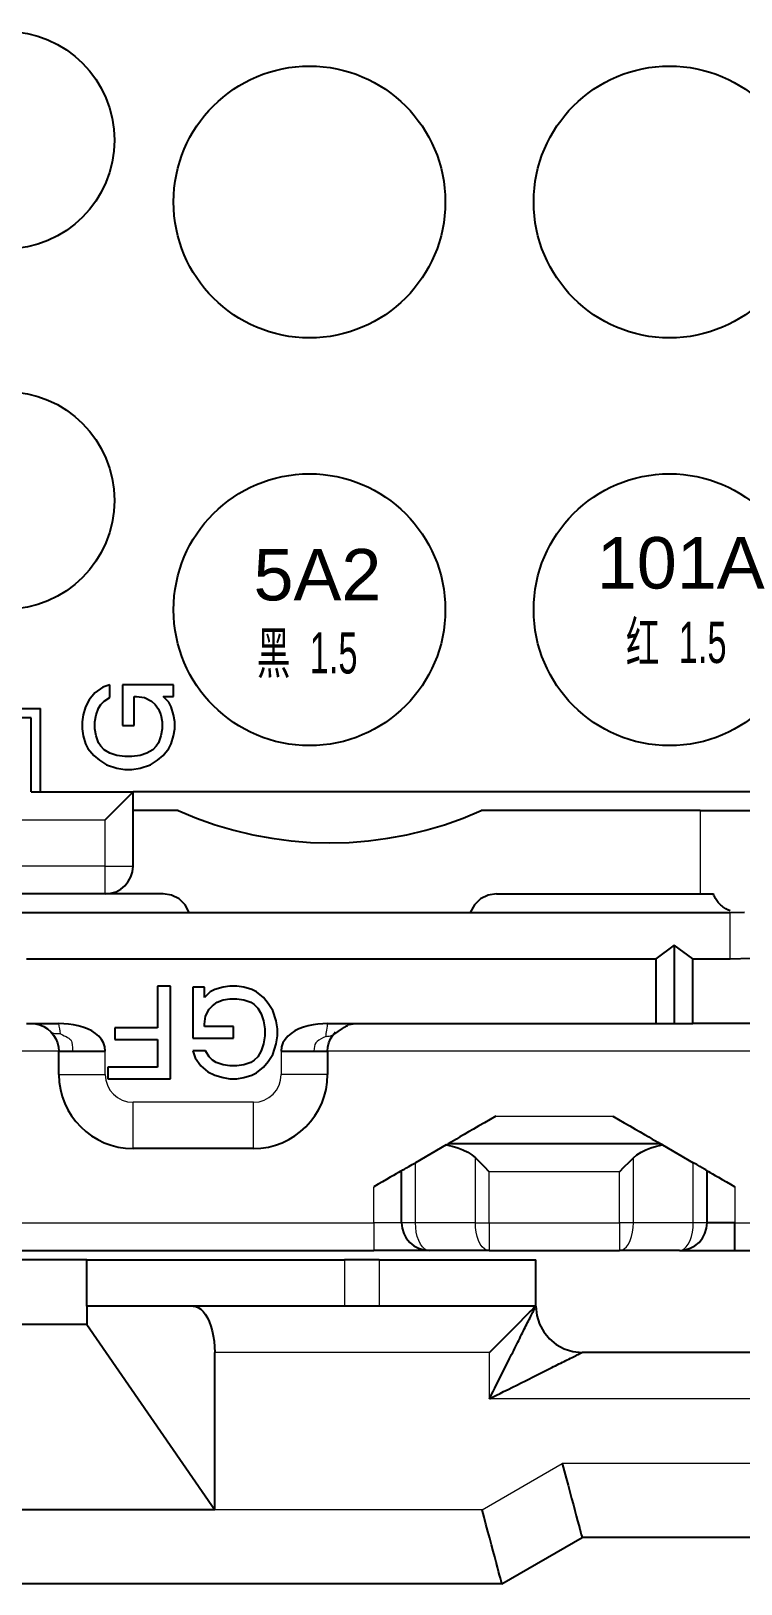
# Model space of a CAD drawing. Header units: millimetres. Extents: x 1762 to 3573, y 2019 to 2959.
# Drawn here: x 2008.54 to 2022.34, y 2772.97 to 2803.15 of the extents above; entities that cross this region are included whole.
import ezdxf

# ---------------------------------------------------------------- set-up
doc = ezdxf.new("R2010")
doc.units = ezdxf.units.MM
doc.layers.add('AM60', color=3, linetype='Continuous', lineweight=25)
doc.layers.add('AM_6', color=3, linetype='Continuous', lineweight=25)
doc.layers.add('线色线径', color=1, linetype='Continuous')
doc.styles.get("Standard").update_dxf_attribs({"font": 'arial.ttf'})

# ---------------------------------------------------------------- blocks, each defined once
blk = doc.blocks.new('*U18')
blk.add_circle((0, 0), 2.117)
blk = doc.blocks.new('*U19')
at = {"layer": 'AM_6', "color": 0, "linetype": 'ByBlock', "lineweight": -2, "transparency": 16777216}
for p in [(0, 21), (4.6, 21), (9.2, 21), (13.8, 21), (18.4, 21), (23, 21), (0, 14), (4.6, 14), (9.2, 14), (13.8, 14), (18.4, 14), (23, 14), (0, 7), (4.6, 7), (9.2, 7), (13.8, 7), (18.4, 7), (23, 7), (0, 0), (4.6, 0), (9.2, 0), (13.8, 0), (18.4, 0), (23, 0)]:
    blk.add_blockref('*U18', p, dxfattribs=at)
blk = doc.blocks.new('*U20')
blk.add_circle((0, 0), 2.641)
blk = doc.blocks.new('*U21')
at = {"layer": 'AM_6', "color": 0, "linetype": 'ByBlock', "lineweight": -2, "transparency": 16777216}
for p in [(0, 23.769), (7, 23.769), (0, 15.846), (7, 15.846), (0, 7.923), (7, 7.923), (0, 0), (7, 0)]:
    blk.add_blockref('*U20', p, dxfattribs=at)
blk = doc.blocks.new('A$C4F331E43')
at = {"layer": 'AM_6', "lineweight": 25}
for points in [[(50.04, 13.05), (50.318, 13.057)], [(35.146, 17.01), (36.63, 17.01)], [(36.63, 15.39), (36.63, 17.01)], [(36.45, 16.83), (26.01, 16.83)], [(36.45, 15.39), (36.45, 16.83)], [(38.116, 15.851), (38.273, 15.829)], [(38.273, 15.829), (38.408, 15.829)], [(38.408, 15.829), (38.566, 15.851)], [(36.45, 15.39), (38.43, 15.39)], [(51.255, 15.39), (38.43, 15.39)], [(38.43, 13.95), (38.43, 15.39)], [(37.89, 14.85), (37.967, 14.927), (38.042, 15.002), (38.114, 15.074), (38.182, 15.142), (38.244, 15.204), (38.298, 15.258), (38.344, 15.304), (38.381, 15.341), (38.408, 15.368), (38.425, 15.385)], [(39.31, 15.03), (38.43, 15.03)], [(39.31, 15.03), (39.664, 14.882), (40.024, 14.754), (40.389, 14.646), (40.757, 14.557), (41.129, 14.489), (41.503, 14.439), (41.879, 14.41), (42.255, 14.4), (42.631, 14.41), (43.007, 14.439), (43.381, 14.489), (43.753, 14.557), (44.122, 14.646), (44.486, 14.754), (44.846, 14.882), (45.2, 15.03)], [(49.455, 15.03), (45.2, 15.03)], [(49.455, 15.03), (49.632, 15.03), (49.807, 15.03), (49.979, 15.03), (50.146, 15.03), (50.306, 15.03), (50.458, 15.03), (50.6, 15.03), (50.731, 15.03), (50.85, 15.03)], [(37.89, 13.41), (37.999, 13.421), (38.1, 13.452), (38.192, 13.502), (38.272, 13.568), (38.338, 13.648), (38.388, 13.74), (38.419, 13.841), (38.43, 13.95)], [(37.89, 13.41), (24.57, 13.41)], [(39.015, 13.41), (37.89, 13.41)], [(39.524, 13.05), (39.445, 13.197), (39.327, 13.311), (39.18, 13.384), (39.015, 13.41)], [(45.495, 13.41), (45.33, 13.384), (45.183, 13.311), (45.065, 13.197), (44.986, 13.05)], [(45.495, 13.41), (49.455, 13.41)], [(49.455, 13.41), (49.583, 13.41), (49.711, 13.41)], [(50.035, 13.083), (49.994, 13.1), (49.973, 13.11), (49.952, 13.121), (49.932, 13.133), (49.912, 13.146), (49.893, 13.16), (49.874, 13.175), (49.856, 13.191), (49.839, 13.207), (49.822, 13.225), (49.806, 13.243), (49.791, 13.262), (49.777, 13.281), (49.764, 13.301), (49.751, 13.322), (49.74, 13.343), (49.729, 13.365), (49.72, 13.387), (49.711, 13.41)], [(12.42, 13.05), (50.04, 13.05)], [(48.951, 12.412), (48.591, 12.15)], [(48.951, 12.412), (48.951, 10.89)], [(49.311, 12.15), (48.951, 12.412)], [(36.36, 12.15), (48.591, 12.15)], [(48.591, 12.15), (48.591, 10.89)], [(49.311, 10.89), (49.311, 12.15)], [(49.311, 12.15), (50.04, 12.15)], [(50.04, 12.15), (50.446, 12.163), (50.85, 12.202)], [(39.155, 11.618), (38.908, 11.618)], [(38.908, 11.618), (38.908, 10.808)], [(39.155, 9.818), (39.155, 11.618)], [(39.819, 11.595), (39.594, 11.595)], [(39.594, 11.595), (39.594, 10.605)], [(39.819, 11.393), (39.819, 11.595)], [(39.931, 11.505), (39.819, 11.393)], [(40.021, 11.55), (39.931, 11.505)], [(40.179, 11.595), (40.021, 11.55)], [(40.314, 11.618), (40.179, 11.595)], [(40.449, 11.618), (40.314, 11.618)], [(40.584, 11.595), (40.449, 11.618)], [(40.741, 11.55), (40.584, 11.595)], [(40.831, 11.505), (40.741, 11.55)], [(40.966, 11.393), (40.831, 11.505)], [(39.841, 11.033), (39.909, 11.168)], [(39.909, 11.168), (39.976, 11.235)], [(39.976, 11.235), (40.066, 11.303)], [(40.066, 11.303), (40.179, 11.348)], [(40.179, 11.348), (40.314, 11.37)], [(40.314, 11.37), (40.449, 11.37)], [(40.449, 11.37), (40.584, 11.348)], [(40.584, 11.348), (40.719, 11.303)], [(40.719, 11.303), (40.786, 11.258)], [(40.786, 11.258), (40.854, 11.19)], [(40.854, 11.19), (40.921, 11.078)], [(41.056, 11.28), (40.966, 11.393)], [(41.146, 11.145), (41.056, 11.28)], [(36.36, 10.89), (36.99, 10.89)], [(36.45, 10.89), (36.534, 10.883), (36.617, 10.864), (36.695, 10.831), (36.767, 10.787), (36.832, 10.732)], [(37.89, 10.35), (37.881, 10.436), (37.856, 10.513), (37.816, 10.582), (37.763, 10.644), (37.699, 10.698), (37.626, 10.745), (37.544, 10.785), (37.457, 10.818), (37.365, 10.845), (37.271, 10.865), (37.176, 10.879), (37.082, 10.887), (36.99, 10.89)], [(39.819, 10.875), (39.841, 11.033)], [(39.819, 10.83), (39.819, 10.875)], [(40.921, 11.078), (40.966, 10.943)], [(40.966, 10.943), (40.989, 10.785)], [(41.214, 10.943), (41.146, 11.145)], [(41.236, 10.785), (41.214, 10.943)], [(42.21, 10.89), (42.118, 10.887), (42.024, 10.879), (41.929, 10.865), (41.835, 10.845), (41.743, 10.818), (41.656, 10.785), (41.574, 10.745), (41.501, 10.698), (41.437, 10.644), (41.384, 10.582), (41.344, 10.513), (41.319, 10.436), (41.31, 10.35)], [(42.21, 10.89), (48.591, 10.89)], [(42.595, 10.867), (42.75, 10.89)], [(48.591, 10.89), (48.951, 10.89)], [(48.951, 10.89), (49.311, 10.89)], [(51.03, 10.89), (49.311, 10.89)], [(36.832, 10.732), (36.887, 10.667), (36.931, 10.595), (36.964, 10.517), (36.983, 10.434), (36.99, 10.35)], [(38.908, 10.808), (38.075, 10.808)], [(38.075, 10.808), (38.075, 10.583)], [(38.075, 10.583), (38.908, 10.583)], [(38.908, 10.583), (38.908, 10.043)], [(39.594, 10.605), (40.381, 10.605)], [(40.381, 10.83), (39.819, 10.83)], [(40.381, 10.605), (40.381, 10.83)], [(40.989, 10.65), (40.966, 10.493)], [(40.989, 10.785), (40.989, 10.65)], [(41.214, 10.493), (41.236, 10.65)], [(41.236, 10.65), (41.236, 10.785)], [(42.21, 10.35), (42.217, 10.434), (42.236, 10.517), (42.269, 10.595), (42.313, 10.667), (42.368, 10.732)], [(42.333, 10.676), (42.416, 10.737), (42.502, 10.796), (42.52, 10.807), (42.538, 10.819), (42.552, 10.828), (42.567, 10.836), (42.579, 10.843), (42.589, 10.848), (42.596, 10.851)], [(36.99, 10.35), (37.013, 10.35), (37.041, 10.35), (37.079, 10.35), (37.128, 10.35), (37.186, 10.35), (37.254, 10.35)], [(36.99, 9.9), (36.99, 10.35)], [(37.254, 10.35), (37.329, 10.35), (37.411, 10.35), (37.5, 10.35), (37.593, 10.35), (37.69, 10.35), (37.789, 10.35), (37.89, 10.35)], [(39.841, 10.358), (39.594, 10.358)], [(39.594, 10.358), (39.639, 10.223)], [(39.909, 10.245), (39.841, 10.358)], [(40.921, 10.358), (40.854, 10.245)], [(40.966, 10.493), (40.921, 10.358)], [(41.056, 10.155), (41.146, 10.29)], [(41.146, 10.29), (41.214, 10.493)], [(41.31, 10.35), (41.411, 10.35), (41.51, 10.35), (41.607, 10.35), (41.701, 10.35), (41.789, 10.35), (41.871, 10.35), (41.946, 10.35)], [(41.946, 10.35), (42.014, 10.35), (42.072, 10.35), (42.121, 10.35), (42.16, 10.35), (42.187, 10.35), (42.204, 10.35)], [(42.21, 10.35), (42.21, 9.9)], [(38.908, 10.043), (37.94, 10.043)], [(37.94, 10.043), (37.94, 9.818)], [(39.639, 10.223), (39.751, 10.065)], [(39.751, 10.065), (39.886, 9.953)], [(39.976, 10.178), (39.909, 10.245)], [(40.044, 10.133), (39.976, 10.178)], [(40.179, 10.088), (40.044, 10.133)], [(40.314, 10.065), (40.179, 10.088)], [(40.449, 10.065), (40.314, 10.065)], [(40.584, 10.088), (40.449, 10.065)], [(40.719, 10.133), (40.584, 10.088)], [(40.786, 10.178), (40.719, 10.133)], [(40.854, 10.245), (40.786, 10.178)], [(40.831, 9.93), (40.966, 10.043)], [(40.966, 10.043), (41.056, 10.155)], [(36.99, 9.9), (36.997, 9.753), (37.019, 9.61), (37.055, 9.472), (37.103, 9.339), (37.164, 9.214), (37.236, 9.095), (37.319, 8.984), (37.412, 8.882), (37.514, 8.789), (37.625, 8.706), (37.744, 8.634), (37.869, 8.573), (38.002, 8.525), (38.14, 8.489), (38.283, 8.467), (38.43, 8.46)], [(37.94, 9.818), (39.155, 9.818)], [(39.886, 9.953), (40.021, 9.885)], [(40.021, 9.885), (40.179, 9.84)], [(40.179, 9.84), (40.314, 9.818)], [(40.314, 9.818), (40.449, 9.818)], [(40.449, 9.818), (40.584, 9.84)], [(40.584, 9.84), (40.741, 9.885)], [(40.741, 9.885), (40.831, 9.93)], [(40.77, 8.46), (40.917, 8.467), (41.06, 8.489), (41.198, 8.525), (41.331, 8.573), (41.456, 8.634), (41.575, 8.706), (41.686, 8.789), (41.788, 8.882), (41.881, 8.984), (41.964, 9.095), (42.036, 9.214), (42.097, 9.339), (42.145, 9.472), (42.181, 9.61), (42.203, 9.753), (42.21, 9.9)], [(45.485, 9.09), (45.373, 9.025), (45.261, 8.961), (45.154, 8.899), (45.051, 8.839), (44.954, 8.783), (44.865, 8.732), (44.785, 8.686), (44.716, 8.646), (44.657, 8.612), (44.611, 8.585), (44.577, 8.566), (44.557, 8.554)], [(47.755, 9.09), (47.867, 9.025), (47.979, 8.961), (48.086, 8.899), (48.189, 8.839), (48.286, 8.783), (48.375, 8.732), (48.455, 8.686), (48.524, 8.646), (48.583, 8.612), (48.629, 8.585), (48.663, 8.566), (48.683, 8.554)], [(40.77, 8.46), (38.43, 8.46)], [(44.518, 8.531), (43.92, 8.186)], [(44.518, 8.531), (44.542, 8.545), (44.55, 8.55)], [(44.518, 8.531), (44.633, 8.509), (44.742, 8.477), (44.844, 8.438), (44.935, 8.392), (45.016, 8.339), (45.084, 8.28)], [(48.69, 8.55), (44.55, 8.55)], [(48.156, 8.28), (48.224, 8.339), (48.305, 8.392), (48.396, 8.438), (48.498, 8.477), (48.607, 8.509), (48.722, 8.531)], [(48.722, 8.531), (48.698, 8.545), (48.69, 8.55)], [(48.722, 8.531), (49.32, 8.186)], [(43.65, 8.03), (43.674, 8.044), (43.704, 8.061), (43.744, 8.085), (43.794, 8.114), (43.853, 8.148), (43.92, 8.186)], [(45.354, 8.01), (45.26, 8.104), (45.169, 8.195), (45.084, 8.28)], [(47.886, 8.01), (47.98, 8.104), (48.071, 8.195), (48.156, 8.28)], [(49.59, 8.03), (49.566, 8.044), (49.537, 8.061), (49.496, 8.085), (49.446, 8.114), (49.387, 8.148), (49.32, 8.186)], [(43.65, 8.03), (43.624, 8.015), (43.591, 7.996), (43.547, 7.971), (43.492, 7.939), (43.427, 7.902), (43.355, 7.86), (43.277, 7.815), (43.194, 7.767), (43.11, 7.719)], [(43.65, 7.02), (43.65, 8.03)], [(49.59, 8.03), (49.616, 8.015), (49.649, 7.996), (49.693, 7.971), (49.748, 7.939), (49.813, 7.902), (49.885, 7.86), (49.963, 7.815), (50.046, 7.767), (50.13, 7.719)], [(49.59, 7.02), (49.59, 8.03)], [(43.65, 7.02), (43.661, 6.911), (43.692, 6.81), (43.742, 6.718), (43.808, 6.638), (43.888, 6.572), (43.98, 6.522), (44.081, 6.491), (44.19, 6.48)], [(49.05, 6.48), (49.159, 6.491), (49.26, 6.522), (49.352, 6.572), (49.432, 6.638), (49.498, 6.718), (49.548, 6.81), (49.579, 6.911), (49.59, 7.02)], [(50.13, 7.02), (50.046, 7.02), (49.963, 7.02), (49.885, 7.02), (49.813, 7.02), (49.748, 7.02), (49.679, 7.02), (49.629, 7.02), (49.599, 7.02)], [(50.13, 6.48), (50.13, 6.504), (50.13, 6.535), (50.13, 6.581), (50.13, 6.618), (50.13, 6.66), (50.13, 6.706), (50.13, 6.782), (50.13, 6.861), (50.13, 6.942), (50.13, 7.02)], [(36.09, 6.48), (43.11, 6.48)], [(44.19, 6.48), (44.182, 6.48), (44.159, 6.48), (44.12, 6.48), (44.066, 6.48), (43.999, 6.48), (43.918, 6.48), (43.826, 6.48), (43.724, 6.48), (43.612, 6.48), (43.493, 6.48), (43.368, 6.48), (43.24, 6.48), (43.11, 6.48)], [(45.354, 6.48), (44.19, 6.48)], [(45.354, 6.48), (47.886, 6.48)], [(49.05, 6.48), (47.886, 6.48)], [(49.05, 6.48), (49.076, 6.48), (49.108, 6.48), (49.151, 6.48), (49.204, 6.48), (49.267, 6.48), (49.339, 6.48), (49.419, 6.48), (49.506, 6.48), (49.599, 6.48), (49.697, 6.48), (49.801, 6.48), (49.908, 6.48), (50.018, 6.48), (50.13, 6.48)], [(50.13, 6.48), (60.75, 6.48)], [(37.53, 6.3), (37.522, 6.3), (37.5, 6.3), (37.462, 6.3), (37.41, 6.3), (37.343, 6.3), (37.261, 6.3), (37.164, 6.3), (37.054, 6.3), (36.93, 6.3), (36.792, 6.3), (36.64, 6.3), (36.476, 6.3), (36.299, 6.3), (36.11, 6.3), (35.91, 6.3)], [(37.53, 5.4), (37.53, 6.3)], [(37.53, 6.3), (42.539, 6.3)], [(43.216, 6.3), (43.125, 6.3), (43.023, 6.3), (42.911, 6.3), (42.791, 6.3), (42.666, 6.3), (42.539, 6.3)], [(43.216, 6.3), (43.543, 6.3), (43.858, 6.3), (44.16, 6.3), (44.449, 6.3), (44.725, 6.3), (44.987, 6.3), (45.236, 6.3), (45.47, 6.3), (45.689, 6.3), (45.894, 6.3), (46.085, 6.3), (46.26, 6.3)], [(46.26, 5.4), (46.26, 6.3)], [(37.53, 5.4), (37.53, 5.04)], [(39.597, 5.4), (37.53, 5.4)], [(39.597, 5.4), (39.648, 5.393), (39.697, 5.374), (39.746, 5.342), (39.792, 5.297), (39.835, 5.241), (39.875, 5.174), (39.911, 5.097), (39.942, 5.011), (39.969, 4.918), (39.989, 4.819), (40.004, 4.715), (40.014, 4.608), (40.017, 4.5)], [(46.26, 5.4), (39.597, 5.4)], [(45.36, 3.6), (45.394, 3.668), (45.428, 3.737), (45.463, 3.805), (45.497, 3.873), (45.539, 3.959), (45.582, 4.044), (45.624, 4.128), (45.666, 4.213), (45.708, 4.296), (45.749, 4.378), (45.769, 4.419), (45.79, 4.459), (45.81, 4.499), (45.83, 4.539), (45.849, 4.579), (45.869, 4.619), (45.889, 4.657), (45.908, 4.696), (45.927, 4.734), (45.946, 4.772), (45.964, 4.809), (45.983, 4.845), (46, 4.881), (46.018, 4.916), (46.035, 4.95), (46.052, 4.984), (46.068, 5.017), (46.084, 5.049), (46.1, 5.08), (46.115, 5.11), (46.131, 5.142), (46.147, 5.174), (46.161, 5.203), (46.176, 5.231), (46.189, 5.257), (46.201, 5.282), (46.212, 5.304), (46.222, 5.324), (46.239, 5.358), (46.251, 5.382), (46.255, 5.39), (46.259, 5.399)], [(45.36, 4.5), (45.454, 4.594), (45.547, 4.687), (45.638, 4.778), (45.726, 4.866), (45.81, 4.95), (45.889, 5.029), (45.962, 5.102), (46.029, 5.169), (46.088, 5.228), (46.139, 5.279), (46.182, 5.322), (46.216, 5.356), (46.24, 5.38), (46.255, 5.395)], [(46.26, 5.4), (46.278, 5.219), (46.331, 5.05), (46.414, 4.897), (46.524, 4.764), (46.657, 4.654), (46.81, 4.571), (46.979, 4.518), (47.16, 4.5)], [(37.53, 5.04), (24.93, 5.04)], [(37.53, 5.04), (40.017, 1.44)], [(40.017, 1.44), (40.017, 4.5)], [(45.36, 3.6), (45.428, 3.634), (45.497, 3.668), (45.565, 3.703), (45.633, 3.737), (45.719, 3.779), (45.804, 3.822), (45.889, 3.864), (45.973, 3.906), (46.056, 3.948), (46.138, 3.989), (46.179, 4.009), (46.219, 4.03), (46.259, 4.05), (46.299, 4.07), (46.339, 4.089), (46.379, 4.109), (46.417, 4.129), (46.456, 4.148), (46.494, 4.167), (46.532, 4.186), (46.569, 4.204), (46.605, 4.223), (46.641, 4.241), (46.676, 4.258), (46.71, 4.275), (46.744, 4.292), (46.777, 4.308), (46.809, 4.324), (46.84, 4.34), (46.87, 4.355), (46.902, 4.371), (46.934, 4.387), (46.963, 4.401), (46.991, 4.416), (47.017, 4.429), (47.042, 4.441), (47.064, 4.452), (47.084, 4.462), (47.118, 4.479), (47.142, 4.491), (47.15, 4.495), (47.159, 4.499)], [(75.96, 4.5), (75.806, 4.5), (75.653, 4.5), (61.406, 4.5), (47.16, 4.5)], [(46.774, 2.34), (46.812, 2.199), (46.849, 2.059), (46.886, 1.922), (46.922, 1.789), (46.956, 1.661), (46.989, 1.54), (47.019, 1.426), (47.047, 1.322), (47.072, 1.227), (47.095, 1.143), (47.114, 1.07), (47.131, 1.01), (47.143, 0.962), (47.153, 0.928), (47.158, 0.907)], [(40.017, 1.44), (31.23, 1.44)], [(45.601, 0), (45.594, 0.028), (45.585, 0.062), (45.572, 0.11), (45.556, 0.17), (45.536, 0.243), (45.514, 0.327), (45.488, 0.422), (45.46, 0.526), (45.43, 0.64), (45.397, 0.761), (45.363, 0.889), (45.327, 1.022), (45.291, 1.159), (45.253, 1.299), (45.215, 1.44)], [(45.601, 0), (47.16, 0.9)], [(75.96, 0.9), (47.16, 0.9)], [(45.601, 0), (31.23, 0)]]:
    blk.add_lwpolyline(points, dxfattribs=at)
at = {"layer": 'AM_6', "lineweight": 9}
for points in [[(35.91, 14.85), (37.89, 14.85)], [(37.89, 13.95), (37.89, 14.85)], [(49.455, 15.03), (49.455, 13.41)], [(37.89, 13.95), (24.57, 13.95)], [(37.89, 13.41), (37.89, 13.418), (37.89, 13.443), (37.89, 13.482), (37.89, 13.536), (37.89, 13.603), (37.89, 13.68), (37.89, 13.765), (37.89, 13.856), (37.89, 13.95)], [(37.89, 13.95), (37.984, 13.95), (38.075, 13.95), (38.16, 13.95), (38.237, 13.95), (38.304, 13.95), (38.358, 13.95), (38.397, 13.95), (38.422, 13.95), (38.43, 13.95)], [(50.04, 12.15), (50.04, 13.05)], [(37.019, 10.687), (37.014, 10.739), (37.005, 10.79), (36.995, 10.839), (36.99, 10.89)], [(42.181, 10.64), (42.183, 10.668), (42.187, 10.698), (42.192, 10.73), (42.198, 10.764), (42.204, 10.801), (42.208, 10.842), (42.21, 10.89)], [(37.019, 10.687), (36.959, 10.689), (36.91, 10.693), (36.874, 10.701), (36.849, 10.71), (36.836, 10.721), (36.832, 10.729)], [(37.019, 10.687), (37.058, 10.669), (37.094, 10.652), (37.127, 10.636), (37.156, 10.62), (37.182, 10.605), (37.203, 10.589), (37.22, 10.571), (37.234, 10.549), (37.243, 10.519), (37.249, 10.478), (37.252, 10.424), (37.254, 10.35)], [(42.181, 10.64), (42.13, 10.617), (42.084, 10.594), (42.044, 10.57), (42.011, 10.544), (41.985, 10.515), (41.966, 10.483), (41.955, 10.445), (41.948, 10.402), (41.946, 10.35)], [(42.181, 10.64), (42.213, 10.642), (42.242, 10.645), (42.268, 10.65), (42.291, 10.656), (42.311, 10.664), (42.328, 10.673), (42.341, 10.682)], [(36.99, 10.35), (34.732, 10.35)], [(37.89, 9.9), (37.89, 10.35)], [(41.31, 10.35), (41.31, 9.9)], [(51.03, 10.35), (42.21, 10.35)], [(36.99, 9.9), (36.998, 9.9), (37.021, 9.9), (37.059, 9.9), (37.111, 9.9), (37.176, 9.9), (37.254, 9.9), (37.342, 9.9), (37.44, 9.9), (37.546, 9.9), (37.657, 9.9), (37.773, 9.9), (37.89, 9.9)], [(37.89, 9.9), (37.901, 9.791), (37.932, 9.69), (37.982, 9.598), (38.048, 9.518), (38.128, 9.452), (38.22, 9.402), (38.321, 9.371), (38.43, 9.36)], [(40.77, 9.36), (40.879, 9.371), (40.98, 9.402), (41.072, 9.452), (41.152, 9.518), (41.218, 9.598), (41.268, 9.69), (41.299, 9.791), (41.31, 9.9)], [(42.21, 9.9), (42.202, 9.9), (42.179, 9.9), (42.142, 9.9), (42.089, 9.9), (42.024, 9.9), (41.946, 9.9), (41.858, 9.9), (41.76, 9.9), (41.654, 9.9), (41.543, 9.9), (41.427, 9.9), (41.31, 9.9)], [(38.43, 8.46), (38.43, 8.468), (38.43, 8.491), (38.43, 8.529), (38.43, 8.581), (38.43, 8.646), (38.43, 8.724), (38.43, 8.812), (38.43, 8.91), (38.43, 9.016), (38.43, 9.127), (38.43, 9.243), (38.43, 9.36)], [(40.77, 9.36), (38.43, 9.36)], [(40.77, 8.46), (40.77, 8.468), (40.77, 8.491), (40.77, 8.529), (40.77, 8.581), (40.77, 8.646), (40.77, 8.724), (40.77, 8.812), (40.77, 8.91), (40.77, 9.016), (40.77, 9.127), (40.77, 9.243), (40.77, 9.36)], [(45.485, 9.09), (47.755, 9.09)], [(43.92, 7.02), (43.92, 8.186)], [(45.084, 7.02), (45.084, 8.28)], [(48.156, 7.02), (48.156, 8.28)], [(49.32, 7.02), (49.32, 8.186)], [(45.354, 7.02), (45.354, 8.01)], [(47.886, 8.01), (45.354, 8.01)], [(47.886, 7.02), (47.886, 8.01)], [(43.11, 7.02), (43.11, 7.719)], [(50.13, 7.719), (50.13, 7.02)], [(36.09, 7.02), (43.11, 7.02)], [(43.11, 7.02), (43.11, 6.926), (43.11, 6.835), (43.11, 6.75), (43.11, 6.673), (43.11, 6.606), (43.11, 6.552), (43.11, 6.513), (43.11, 6.488), (43.11, 6.48)], [(43.65, 7.02), (43.642, 7.02), (43.617, 7.02), (43.578, 7.02), (43.524, 7.02), (43.457, 7.02), (43.38, 7.02), (43.295, 7.02), (43.204, 7.02), (43.11, 7.02)], [(43.92, 7.02), (43.843, 7.02), (43.776, 7.02), (43.722, 7.02), (43.683, 7.02), (43.658, 7.02), (43.65, 7.02)], [(44.19, 6.48), (44.143, 6.488), (44.098, 6.513), (44.055, 6.552), (44.016, 6.606), (43.983, 6.673), (43.956, 6.75), (43.936, 6.835), (43.924, 6.926), (43.92, 7.02)], [(45.084, 7.02), (43.92, 7.02)], [(45.084, 7.02), (45.169, 7.02), (45.26, 7.02), (45.354, 7.02)], [(45.354, 6.48), (45.307, 6.488), (45.261, 6.513), (45.219, 6.552), (45.18, 6.606), (45.147, 6.673), (45.12, 6.75), (45.1, 6.835), (45.088, 6.926), (45.084, 7.02)], [(45.354, 7.02), (45.354, 6.926), (45.354, 6.835), (45.354, 6.75), (45.354, 6.673), (45.354, 6.606), (45.354, 6.552), (45.354, 6.513), (45.354, 6.488), (45.354, 6.48)], [(45.354, 7.02), (47.886, 7.02)], [(47.886, 7.02), (47.886, 6.926), (47.886, 6.835), (47.886, 6.75), (47.886, 6.673), (47.886, 6.606), (47.886, 6.552), (47.886, 6.513), (47.886, 6.488), (47.886, 6.48)], [(48.156, 7.02), (48.071, 7.02), (47.98, 7.02), (47.886, 7.02)], [(47.886, 6.48), (47.933, 6.488), (47.979, 6.513), (48.021, 6.552), (48.06, 6.606), (48.093, 6.673), (48.12, 6.75), (48.14, 6.835), (48.152, 6.926), (48.156, 7.02)], [(49.32, 7.02), (48.156, 7.02)], [(49.05, 6.48), (49.097, 6.488), (49.142, 6.513), (49.185, 6.552), (49.224, 6.606), (49.257, 6.673), (49.284, 6.75), (49.304, 6.835), (49.316, 6.926), (49.32, 7.02)], [(49.59, 7.02), (49.582, 7.02), (49.557, 7.02), (49.518, 7.02), (49.464, 7.02), (49.397, 7.02), (49.32, 7.02)], [(50.13, 7.02), (60.75, 7.02)], [(42.539, 6.3), (42.539, 5.4)], [(43.216, 6.3), (43.216, 5.4)], [(45.36, 4.5), (40.017, 4.5)], [(45.36, 3.6), (45.36, 4.5)], [(75.96, 3.6), (45.36, 3.6)], [(45.215, 1.44), (46.774, 2.34)], [(75.96, 2.34), (46.774, 2.34)], [(45.215, 1.44), (40.017, 1.44)]]:
    blk.add_lwpolyline(points, dxfattribs=at)
at = {"layer": '线色线径', "lineweight": 25}
for points in [[(37.688, 17.314), (37.576, 17.179)], [(37.846, 17.426), (37.688, 17.314)], [(37.981, 17.471), (37.846, 17.426)], [(37.868, 17.156), (37.981, 17.224)], [(37.981, 17.224), (37.981, 17.471)], [(38.228, 17.471), (38.228, 16.684)], [(39.218, 17.471), (38.228, 17.471)], [(38.453, 17.246), (38.498, 17.246)], [(38.453, 16.684), (38.453, 17.246)], [(38.498, 17.246), (38.656, 17.224)], [(38.656, 17.224), (38.791, 17.156)], [(39.016, 17.246), (39.218, 17.246)], [(39.128, 17.134), (39.016, 17.246)], [(39.218, 17.246), (39.218, 17.471)], [(37.508, 17.044), (37.463, 16.886)], [(37.576, 17.179), (37.508, 17.044)], [(37.711, 16.886), (37.756, 17.021)], [(37.756, 17.021), (37.801, 17.089)], [(37.801, 17.089), (37.868, 17.156)], [(38.791, 17.156), (38.858, 17.089)], [(38.858, 17.089), (38.926, 16.999)], [(38.926, 16.999), (38.971, 16.886)], [(39.173, 17.044), (39.128, 17.134)], [(39.218, 16.886), (39.173, 17.044)], [(37.463, 16.886), (37.441, 16.751)], [(37.441, 16.751), (37.441, 16.616)], [(37.441, 16.616), (37.463, 16.481)], [(37.688, 16.751), (37.711, 16.886)], [(37.688, 16.616), (37.688, 16.751)], [(37.711, 16.481), (37.688, 16.616)], [(38.228, 16.684), (38.453, 16.684)], [(38.971, 16.886), (38.993, 16.751)], [(38.993, 16.616), (38.971, 16.481)], [(38.993, 16.751), (38.993, 16.616)], [(39.241, 16.751), (39.218, 16.886)], [(39.218, 16.481), (39.241, 16.616)], [(39.241, 16.616), (39.241, 16.751)], [(37.463, 16.481), (37.508, 16.324)], [(37.508, 16.324), (37.553, 16.234)], [(37.756, 16.346), (37.711, 16.481)], [(37.801, 16.279), (37.756, 16.346)], [(38.926, 16.346), (38.881, 16.279)], [(38.971, 16.481), (38.926, 16.346)], [(39.128, 16.234), (39.173, 16.324)], [(39.173, 16.324), (39.218, 16.481)], [(37.553, 16.234), (37.666, 16.099)], [(37.666, 16.099), (37.778, 16.009)], [(37.778, 16.009), (37.913, 15.919)], [(37.868, 16.211), (37.801, 16.279)], [(37.981, 16.144), (37.868, 16.211)], [(38.116, 16.099), (37.981, 16.144)], [(38.273, 16.076), (38.116, 16.099)], [(38.408, 16.076), (38.273, 16.076)], [(38.566, 16.099), (38.408, 16.076)], [(38.701, 16.144), (38.566, 16.099)], [(38.813, 16.211), (38.701, 16.144)], [(38.768, 15.919), (38.903, 16.009)], [(38.881, 16.279), (38.813, 16.211)], [(38.903, 16.009), (39.016, 16.099)], [(39.016, 16.099), (39.128, 16.234)], [(37.913, 15.919), (38.116, 15.851)], [(38.566, 15.851), (38.768, 15.919)]]:
    blk.add_lwpolyline(points, dxfattribs=at)
at = {"layer": 'AM_6'}
for name, p in [('*U21', (41.859, 18.931)), ('*U19', (12.951, 21.055))]:
    blk.add_blockref(name, p, dxfattribs=at)

msp = doc.modelspace()

# ---------------------------------------------------------------- block references
msp.add_blockref('A$C4F331E43', (1972.095, 2772.974))

# ---------------------------------------------------------------- texts
at = {"layer": 'AM60', "lineweight": 5}
for s, p in [('101A', (2019.541, 2792.317)), ('5A2', (2012.867, 2792.086))]:
    msp.add_text(s, height=1, dxfattribs=at).set_placement(p)
at = {"layer": '线色线径', "lineweight": 5, "width": 0.6}
for s, p in [('黑  1.5', (2012.93, 2790.666)), ('红  1.5', (2020.104, 2790.87))]:
    msp.add_text(s, height=0.8, dxfattribs=at).set_placement(p)

doc.saveas('drawing.dxf')
